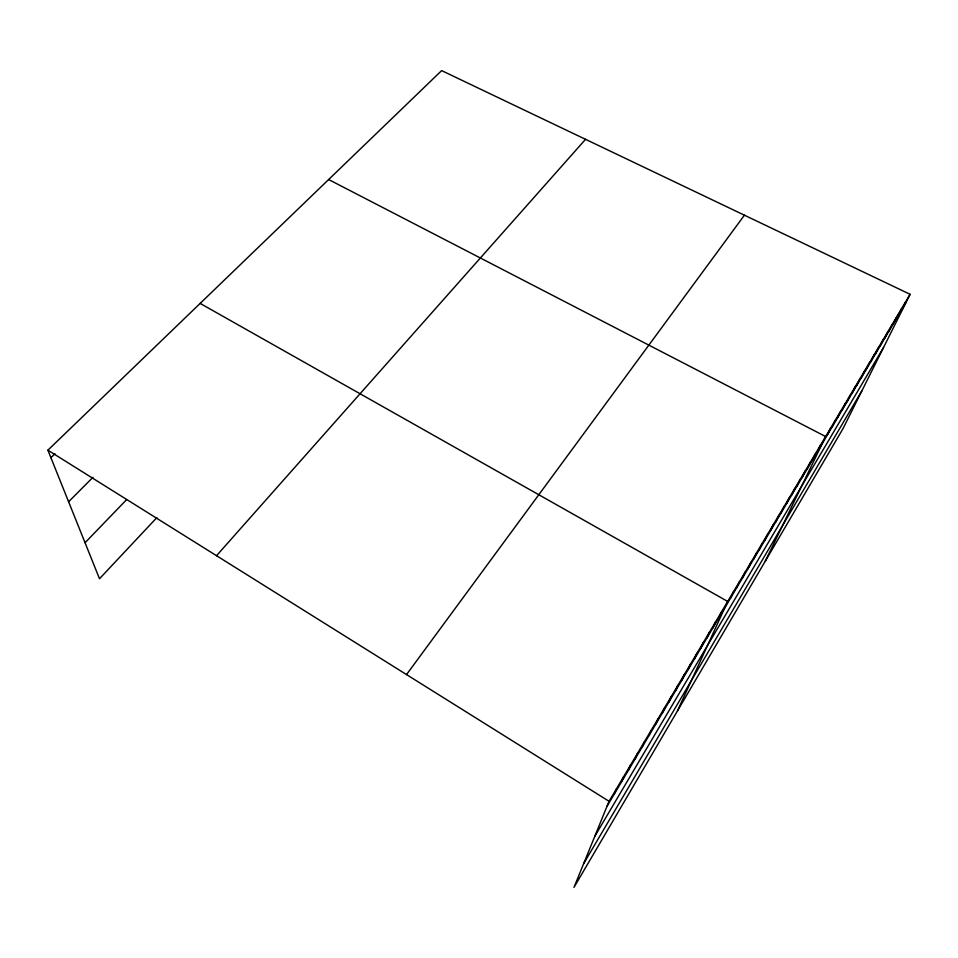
<?xml version="1.0" encoding="UTF-8"?>
<svg xmlns="http://www.w3.org/2000/svg" width="958" height="958" viewBox="0 0 958 958"><rect width="100%" height="100%" fill="white"/><g stroke="black" fill="none" stroke-linecap="round" stroke-linejoin="round"><path stroke-width="1.44" d="M910.1 294.31L609.048 801.295L573.974 887.395L843.088 428.489L910.1 294.31L441.638 70.605L47.9 450.188L99.5 578.752L156.837 517.631M614.15 794.302L616.293 789.093M621.263 782.327L623.454 777.022M628.28 770.483L630.544 765.095M635.226 758.772L637.537 753.311M642.1 747.204L644.459 741.66M648.877 735.756L651.296 730.14M655.595 724.452L658.062 718.751M662.229 713.255L664.756 707.483M668.804 702.19L671.366 696.346M675.294 691.257L677.905 685.341M681.713 680.431L684.371 674.444M688.06 669.726L690.766 663.678M694.346 659.14L697.089 653.021M700.561 648.662L703.352 642.483M706.717 638.303L709.543 632.064M712.8 628.053L715.662 621.754M718.811 617.91L721.721 611.551M677.426 710.992L727.709 601.456L200.15 303.411M730.655 597.936L733.636 591.469M736.486 588.116L739.504 581.59M742.258 578.393L745.312 571.818M747.97 568.765L751.06 562.142M753.623 559.232L756.748 552.562M759.215 549.808L762.376 543.09M764.759 540.48L767.945 533.702M770.232 531.235L773.453 524.421M775.669 522.086L778.914 515.236M781.033 513.033L784.315 506.135M786.35 504.076L789.655 497.13M791.619 495.202L794.948 488.221M796.828 486.413L800.193 479.395M802.002 477.719L805.379 470.653M807.103 469.097L810.516 462.007M812.168 460.57L815.605 453.433M817.186 452.116L820.647 444.955M765.334 561.089L825.64 436.549L328.642 179.529M827.209 435.207L830.73 427.975M832.227 426.765L835.759 419.496M837.196 418.395L840.753 411.09M842.118 410.096L845.698 402.767M846.98 401.893L850.584 394.528M851.806 393.762L855.434 386.373M856.584 385.703L860.224 378.29M861.314 377.739L864.978 370.291M866.008 369.836L869.684 362.364M870.654 362.004L874.343 354.508M875.253 354.256L878.965 346.736M879.803 346.58L883.539 339.036M884.318 338.976L888.066 331.408M888.785 331.432L892.557 323.852M893.215 323.972L896.999 316.356M897.61 316.571L901.406 308.943M901.957 309.242L905.777 301.59M583.65 863.649L862.128 390.361M594.798 836.286L883.527 347.514M606.965 806.408L906.268 301.974M406.527 674.576L744.426 215.191M216.532 555.7L585.542 139.317M85.046 542.731L126.504 499.753M68.605 501.776L92.962 477.312M50.906 457.673L54.953 453.757M47.9 450.188L609.048 801.295"/></g></svg>
